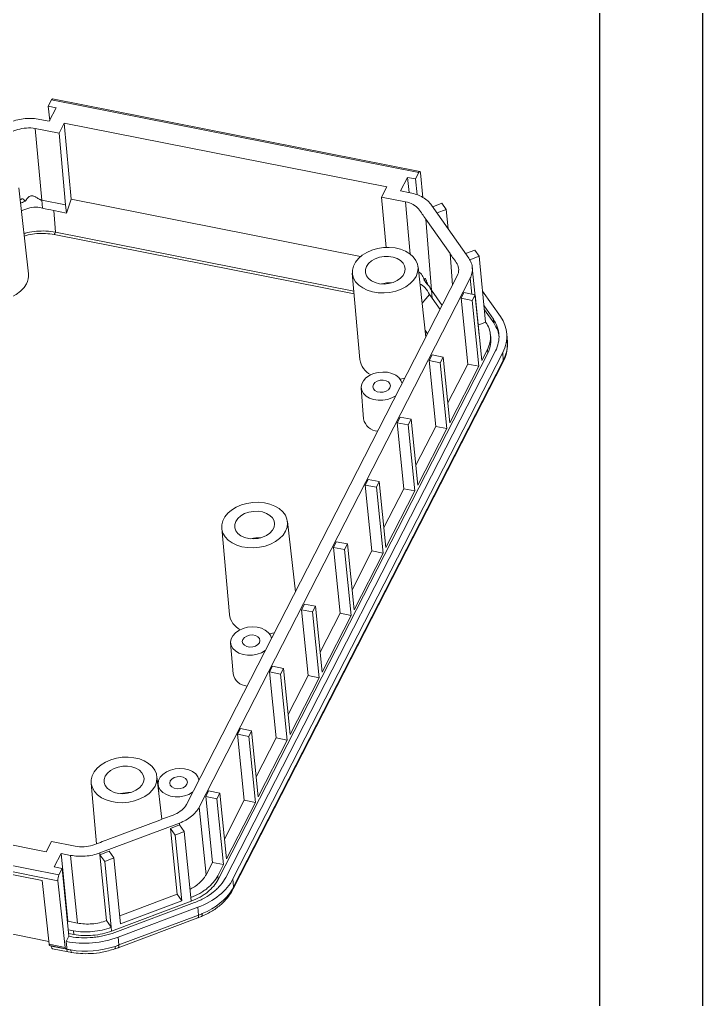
# Model space of a CAD drawing. Header units: inches. Extents: x 1153 to 3519, y 573 to 968.
# Drawn here: x 3462.9 to 3519, y 653.5 to 734.1 of the extents above; entities that cross this region are included whole.
import ezdxf

# ---------------------------------------------------------------- set-up
doc = ezdxf.new("R2010")
doc.units = ezdxf.units.IN

msp = doc.modelspace()

# ---------------------------------------------------------------- linework, layer by layer
for p, q in [((3519.003, 928.498), (3519.003, 572.957)), ((3510.538, 920.033), (3510.538, 581.422))]:
    msp.add_line(p, q)
at = {"color": 7, "linetype": 'Continuous', "lineweight": 15}
for p, q in [((3465.242, 726.958), (3465.505, 727.472)), ((3465.505, 727.472), (3495.688, 721.494)), ((3495.782, 721.585), (3465.598, 727.562)), ((3465.242, 726.958), (3465.898, 726.828)), ((3465.36, 725.779), (3465.242, 726.958)), ((3465.898, 726.828), (3465.328, 725.717)), ((3464.551, 725.871), (3465.328, 725.717)), ((3464.17, 725.126), (3466.128, 724.738)), ((3464.705, 719.232), (3464.17, 725.126)), ((3466.128, 724.738), (3466.557, 725.576)), ((3466.557, 725.576), (3493.066, 720.325)), ((3466.557, 725.576), (3467.127, 719.304)), ((3466.664, 718.844), (3466.128, 724.738)), ((3494.199, 719.999), (3494.769, 721.11)), ((3495.425, 720.98), (3494.769, 721.11)), ((3494.769, 721.11), (3494.894, 719.861)), ((3495.425, 720.98), (3495.688, 721.494)), ((3495.833, 721.47), (3496.016, 719.457)), ((3463.622, 713.181), (3462.825, 720.259)), ((3493.066, 720.325), (3492.637, 719.488)), ((3495.425, 720.98), (3495.556, 719.672)), ((3492.637, 719.488), (3494.595, 719.1)), ((3493.013, 715.347), (3492.637, 719.488)), ((3494.199, 719.999), (3494.977, 719.845)), ((3466.664, 718.844), (3464.705, 719.232)), ((3464.77, 718.585), (3464.705, 719.232)), ((3466.664, 718.844), (3466.731, 718.172)), ((3467.127, 719.304), (3466.731, 718.172)), ((3467.127, 719.304), (3490.895, 714.597)), ((3499.806, 714.46), (3496.75, 718.818)), ((3496.837, 718.693), (3497.59, 718.975)), ((3497.59, 718.975), (3497.944, 718.47)), ((3465.827, 716.606), (3465.692, 718.378)), ((3465.692, 718.378), (3466.731, 718.172)), ((3497.944, 718.47), (3497.192, 718.188)), ((3497.944, 718.47), (3498.104, 716.888)), ((3496.269, 717.68), (3498.262, 714.838)), ((3496.726, 711.832), (3496.269, 717.68)), ((3499.539, 714.841), (3500.292, 715.123)), ((3499.883, 714.331), (3500.646, 714.618)), ((3500.292, 715.123), (3500.646, 714.618)), ((3500.646, 714.618), (3501.191, 709.201)), ((3498.862, 713.015), (3476.597, 669.538)), ((3490.231, 713.218), (3490.859, 706.123)), ((3496.284, 707.981), (3495.633, 713.761)), ((3500.653, 708.139), (3500.093, 713.707)), ((3477.647, 669.33), (3499.912, 712.807)), ((3496.586, 711.472), (3496.792, 711.178)), ((3496.792, 711.178), (3496.726, 711.832)), ((3499.168, 711.173), (3499.406, 711.638)), ((3499.406, 711.638), (3500.319, 711.458)), ((3500.319, 711.458), (3500.08, 710.992)), ((3500.863, 706.041), (3500.319, 711.458)), ((3502.408, 709.658), (3500.933, 711.761)), ((3497.445, 710.247), (3496.792, 711.178)), ((3499.713, 705.756), (3499.168, 711.173)), ((3500.08, 710.992), (3499.168, 711.173)), ((3500.08, 710.992), (3500.625, 705.575)), ((3501.823, 709.438), (3501.057, 710.531)), ((3501.088, 710.227), (3501.854, 709.134)), ((3500.57, 708.968), (3501.191, 709.201)), ((3501.854, 709.134), (3501.823, 709.438)), ((3501.611, 707.877), (3501.58, 708.18)), ((3502.973, 707.559), (3502.926, 708.237)), ((3501.365, 706.657), (3479.2, 663.374)), ((3479.825, 663.548), (3501.991, 706.831)), ((3502.597, 706.719), (3480.423, 663.421)), ((3501.334, 706.961), (3500.863, 706.041)), ((3501.365, 706.657), (3501.334, 706.961)), ((3502.597, 706.719), (3502.642, 706.058)), ((3480.446, 662.6), (3502.608, 705.878)), ((3502.642, 706.058), (3480.479, 662.78)), ((3496.545, 706.05), (3496.783, 706.516)), ((3497.089, 700.634), (3496.545, 706.05)), ((3497.457, 705.87), (3496.545, 706.05)), ((3496.783, 706.516), (3497.696, 706.335)), ((3497.696, 706.335), (3497.457, 705.87)), ((3497.457, 705.87), (3498.002, 700.453)), ((3498.24, 700.919), (3497.696, 706.335)), ((3498.075, 702.559), (3499.713, 705.756)), ((3499.713, 705.756), (3500.625, 705.575)), ((3502.612, 705.885), (3502.72, 706.115)), ((3500.625, 705.575), (3498.24, 700.919)), ((3490.965, 703.787), (3491.159, 701.25)), ((3493.922, 700.928), (3494.16, 701.394)), ((3494.466, 695.511), (3493.922, 700.928)), ((3494.834, 700.748), (3493.922, 700.928)), ((3494.16, 701.394), (3495.072, 701.213)), ((3495.072, 701.213), (3494.834, 700.748)), ((3495.617, 695.796), (3495.072, 701.213)), ((3494.834, 700.748), (3495.379, 695.331)), ((3495.452, 697.437), (3497.089, 700.634)), ((3498.002, 700.453), (3495.617, 695.796)), ((3497.089, 700.634), (3498.002, 700.453)), ((3491.299, 695.806), (3491.537, 696.272)), ((3491.537, 696.272), (3492.449, 696.091)), ((3492.449, 696.091), (3492.211, 695.625)), ((3492.994, 690.674), (3492.449, 696.091)), ((3491.843, 690.389), (3491.299, 695.806)), ((3492.211, 695.625), (3491.299, 695.806)), ((3492.211, 695.625), (3492.756, 690.209)), ((3492.829, 692.315), (3494.466, 695.511)), ((3495.379, 695.331), (3492.994, 690.674)), ((3494.466, 695.511), (3495.379, 695.331)), ((3479.5, 692.264), (3480.128, 685.168)), ((3485.553, 687.027), (3484.902, 692.807)), ((3488.675, 690.684), (3488.914, 691.15)), ((3489.22, 685.267), (3488.675, 690.684)), ((3489.588, 690.503), (3488.675, 690.684)), ((3488.914, 691.15), (3489.826, 690.969)), ((3489.826, 690.969), (3489.588, 690.503)), ((3489.588, 690.503), (3490.133, 685.086)), ((3490.371, 685.552), (3489.826, 690.969)), ((3490.206, 687.192), (3491.843, 690.389)), ((3492.756, 690.209), (3490.371, 685.552)), ((3491.843, 690.389), (3492.756, 690.209)), ((3486.052, 685.562), (3486.291, 686.027)), ((3486.291, 686.027), (3487.203, 685.847)), ((3487.203, 685.847), (3486.965, 685.381)), ((3487.748, 680.43), (3487.203, 685.847)), ((3486.597, 680.145), (3486.052, 685.562)), ((3486.965, 685.381), (3486.052, 685.562)), ((3486.965, 685.381), (3487.509, 679.964)), ((3487.583, 682.07), (3489.22, 685.267)), ((3490.133, 685.086), (3487.748, 680.43)), ((3489.22, 685.267), (3490.133, 685.086)), ((3480.234, 682.832), (3480.428, 680.296)), ((3483.429, 680.44), (3483.668, 680.905)), ((3483.668, 680.905), (3484.58, 680.724)), ((3483.974, 675.023), (3483.429, 680.44)), ((3484.342, 680.259), (3483.429, 680.44)), ((3484.58, 680.724), (3484.342, 680.259)), ((3484.342, 680.259), (3484.886, 674.842)), ((3485.125, 675.308), (3484.58, 680.724)), ((3484.96, 676.948), (3486.597, 680.145)), ((3487.509, 679.964), (3485.125, 675.308)), ((3486.597, 680.145), (3487.509, 679.964)), ((3480.806, 675.317), (3481.045, 675.783)), ((3481.351, 669.901), (3480.806, 675.317)), ((3481.719, 675.137), (3480.806, 675.317)), ((3481.045, 675.783), (3481.957, 675.602)), ((3481.957, 675.602), (3481.719, 675.137)), ((3481.719, 675.137), (3482.263, 669.72)), ((3482.502, 670.186), (3481.957, 675.602)), ((3482.337, 671.826), (3483.974, 675.023)), ((3484.886, 674.842), (3482.502, 670.186)), ((3483.974, 675.023), (3484.886, 674.842)), ((3468.769, 671.309), (3469.211, 666.313)), ((3474.569, 668.324), (3474.171, 671.852)), ((3474.273, 671.191), (3474.33, 670.44)), ((3465.071, 665.658), (3438.562, 670.908)), ((3478.183, 670.195), (3478.422, 670.661)), ((3478.422, 670.661), (3479.334, 670.48)), ((3479.334, 670.48), (3479.095, 670.014)), ((3479.879, 665.063), (3479.334, 670.48)), ((3466.123, 663.762), (3435.94, 669.739)), ((3478.728, 664.778), (3478.183, 670.195)), ((3479.095, 670.014), (3478.183, 670.195)), ((3479.095, 670.014), (3479.64, 664.598)), ((3479.714, 666.704), (3481.351, 669.901)), ((3482.263, 669.72), (3479.879, 665.063)), ((3481.351, 669.901), (3482.263, 669.72)), ((3466.03, 663.271), (3435.846, 669.249)), ((3437.186, 668.74), (3464.745, 663.282)), ((3477.647, 669.33), (3478.207, 663.761)), ((3469.478, 665.563), (3476.024, 668.02)), ((3474.412, 668.266), (3470.144, 666.665)), ((3475.28, 667.583), (3476.039, 667.868)), ((3476.024, 668.02), (3476.039, 667.868)), ((3476.039, 667.868), (3476.424, 667.319)), ((3475.825, 662.166), (3475.28, 667.583)), ((3475.28, 667.583), (3475.665, 667.034)), ((3476.424, 667.319), (3475.665, 667.034)), ((3476.969, 661.902), (3476.424, 667.319)), ((3465.5, 666.496), (3465.071, 665.658)), ((3467.458, 666.108), (3465.5, 666.496)), ((3475.665, 667.034), (3476.21, 661.617)), ((3465.73, 664.406), (3466.299, 665.517)), ((3467.077, 665.363), (3466.299, 665.517)), ((3466.859, 659.949), (3466.299, 665.517)), ((3469.478, 665.563), (3469.493, 665.412)), ((3469.493, 665.412), (3470.253, 665.696)), ((3470.253, 665.696), (3470.638, 665.147)), ((3467.077, 665.363), (3467.637, 659.795)), ((3470.038, 659.995), (3469.493, 665.412)), ((3469.879, 664.862), (3469.493, 665.412)), ((3470.638, 665.147), (3469.879, 664.862)), ((3469.879, 664.862), (3470.423, 659.446)), ((3471.182, 659.731), (3470.638, 665.147)), ((3478.207, 663.761), (3478.728, 664.778)), ((3478.728, 664.778), (3479.64, 664.598)), ((3466.386, 664.276), (3465.73, 664.406)), ((3466.386, 664.276), (3466.123, 663.762)), ((3466.946, 658.707), (3466.386, 664.276)), ((3479.64, 664.598), (3479.169, 663.678)), ((3465.297, 658.288), (3438.479, 663.599)), ((3465.323, 658.052), (3464.745, 663.282)), ((3466.635, 657.792), (3466.03, 663.271)), ((3479.2, 663.374), (3479.169, 663.678)), ((3480.423, 663.421), (3480.479, 662.78)), ((3480.323, 662.377), (3480.449, 662.607)), ((3476.999, 661.598), (3470.454, 659.142)), ((3470.719, 659.025), (3477.264, 661.481)), ((3471.115, 660.399), (3475.825, 662.166)), ((3476.21, 661.617), (3471.182, 659.731)), ((3475.825, 662.166), (3476.21, 661.617)), ((3476.999, 661.598), (3476.969, 661.902)), ((3470.992, 658.635), (3477.537, 661.091)), ((3477.537, 661.091), (3477.594, 660.448)), ((3466.827, 659.887), (3466.859, 659.949)), ((3466.859, 659.949), (3467.637, 659.795)), ((3470.038, 659.995), (3470.423, 659.446)), ((3470.998, 657.77), (3477.543, 660.226)), ((3477.594, 660.448), (3471.048, 657.992)), ((3477.543, 660.226), (3477.833, 660.34)), ((3467.306, 659.149), (3466.893, 659.231)), ((3467.336, 658.845), (3467.306, 659.149)), ((3470.454, 659.142), (3470.423, 659.446)), ((3466.727, 658.278), (3466.946, 658.707)), ((3466.782, 657.78), (3466.727, 658.278)), ((3467.336, 658.845), (3466.924, 658.927)), ((3466.946, 658.707), (3467.067, 658.683)), ((3471.048, 657.992), (3470.992, 658.635)), ((3465.323, 658.052), (3466.635, 657.792)), ((3465.374, 657.946), (3466.686, 657.686)), ((3465.482, 657.924), (3465.485, 657.895)), ((3466.778, 657.639), (3465.485, 657.895)), ((3465.587, 657.683), (3466.88, 657.427)), ((3466.78, 657.776), (3466.782, 657.78)), ((3466.88, 657.427), (3467.173, 657.373)), ((3470.701, 657.664), (3470.997, 657.77))]:
    msp.add_line(p, q, dxfattribs=at)
at = {"color": 8, "linetype": 'Continuous', "lineweight": 15}
for p, q in [((3494.595, 719.1), (3494.986, 714.802)), ((3490.381, 711.519), (3465.74, 716.399)), ((3490.361, 711.747), (3465.827, 716.606)), ((3498.262, 714.838), (3498.465, 712.24)), ((3499.912, 712.807), (3500.042, 711.512)), ((3496.586, 711.472), (3495.971, 710.755)), ((3497.61, 710.571), (3496.726, 711.832)), ((3496.221, 708.543), (3496.424, 708.254)), ((3496.289, 707.99), (3496.282, 708)), ((3466.768, 657.755), (3466.778, 657.639))]:
    msp.add_line(p, q, dxfattribs=at)
at = {"color": 7, "linetype": 'Continuous', "lineweight": 15, "flags": 128}
for points in [[(3465.598, 727.562), (3465.597, 727.563), (3465.576, 727.559), (3465.553, 727.543), (3465.529, 727.513), (3465.505, 727.472)], [(3495.833, 721.47), (3495.826, 721.516), (3495.815, 721.551), (3495.8, 721.575), (3495.781, 721.585), (3495.759, 721.581), (3495.736, 721.565), (3495.712, 721.535), (3495.688, 721.494)], [(3495.478, 712.97), (3495.602, 713.301), (3495.641, 713.637), (3495.592, 713.968), (3495.458, 714.283), (3495.243, 714.572), (3494.953, 714.826), (3494.599, 715.036), (3494.191, 715.196), (3493.743, 715.301), (3493.269, 715.347), (3492.784, 715.333), (3492.303, 715.259), (3491.843, 715.128), (3491.418, 714.943), (3491.042, 714.712), (3490.727, 714.441), (3490.482, 714.138), (3490.316, 713.814), (3490.235, 713.48), (3490.24, 713.145), (3490.331, 712.821), (3490.507, 712.517), (3490.76, 712.245), (3491.083, 712.012), (3491.466, 711.826), (3491.895, 711.693), (3492.359, 711.617), (3492.84, 711.601), (3493.325, 711.645), (3493.797, 711.748), (3494.241, 711.907), (3494.643, 712.116), (3494.991, 712.368), (3495.272, 712.656), (3495.478, 712.97)], [(3491.391, 713.78), (3491.562, 714.024), (3491.807, 714.238), (3492.112, 714.412), (3492.462, 714.534), (3492.837, 714.6), (3493.217, 714.605), (3493.582, 714.549), (3493.912, 714.435), (3494.19, 714.269), (3494.399, 714.061), (3494.53, 713.821), (3494.574, 713.562), (3494.53, 713.298), (3494.4, 713.044), (3494.191, 712.813), (3493.914, 712.618), (3493.584, 712.469), (3493.219, 712.374), (3492.839, 712.338), (3492.464, 712.364), (3492.114, 712.45), (3491.808, 712.591), (3491.563, 712.779), (3491.392, 713.005), (3491.304, 713.256), (3491.304, 713.519), (3491.391, 713.78)], [(3458.051, 712.62), (3458.06, 712.545), (3458.154, 712.21), (3458.335, 711.898), (3458.596, 711.617), (3458.93, 711.376), (3459.324, 711.184), (3459.767, 711.047), (3460.245, 710.969), (3460.742, 710.953), (3461.242, 710.998), (3461.729, 711.104), (3462.187, 711.268), (3462.602, 711.483), (3462.96, 711.744), (3463.25, 712.041), (3463.463, 712.365)], [(3493.815, 703.161), (3493.804, 703.152), (3493.49, 702.974), (3493.131, 702.848), (3492.746, 702.781), (3492.356, 702.776), (3491.981, 702.833), (3491.642, 702.95), (3491.357, 703.121), (3491.142, 703.335), (3491.008, 703.581), (3490.963, 703.847), (3491.008, 704.118), (3491.142, 704.379), (3491.356, 704.616), (3491.641, 704.816), (3491.979, 704.969), (3492.354, 705.067), (3492.744, 705.103), (3493.13, 705.077), (3493.489, 704.989), (3493.803, 704.844), (3494.054, 704.651), (3494.23, 704.419), (3494.32, 704.161), (3494.322, 704.15)], [(3491.967, 704.072), (3491.923, 703.898), (3491.967, 703.73), (3492.093, 703.586), (3492.286, 703.485), (3492.522, 703.438), (3492.773, 703.451), (3493.01, 703.523), (3493.202, 703.645), (3493.328, 703.802), (3493.371, 703.975), (3493.328, 704.144), (3493.202, 704.288), (3493.009, 704.389), (3492.773, 704.436), (3492.521, 704.422), (3492.285, 704.35), (3492.092, 704.229), (3491.967, 704.072)], [(3494.166, 704.52), (3494.537, 704.607), (3494.559, 704.613)], [(3484.747, 692.016), (3484.871, 692.347), (3484.91, 692.683), (3484.861, 693.014), (3484.727, 693.329), (3484.512, 693.618), (3484.223, 693.871), (3483.868, 694.082), (3483.46, 694.242), (3483.012, 694.346), (3482.538, 694.393), (3482.053, 694.378), (3481.573, 694.305), (3481.113, 694.173), (3480.688, 693.989), (3480.311, 693.757), (3479.996, 693.486), (3479.751, 693.184), (3479.585, 692.86), (3479.504, 692.525), (3479.509, 692.191), (3479.6, 691.866), (3479.776, 691.563), (3480.029, 691.291), (3480.352, 691.058), (3480.735, 690.872), (3481.165, 690.739), (3481.628, 690.663), (3482.109, 690.647), (3482.594, 690.691), (3483.066, 690.794), (3483.51, 690.952), (3483.913, 691.161), (3484.26, 691.414), (3484.541, 691.702), (3484.747, 692.016)], [(3480.661, 692.825), (3480.831, 693.069), (3481.076, 693.284), (3481.382, 693.457), (3481.731, 693.58), (3482.106, 693.646), (3482.487, 693.651), (3482.852, 693.595), (3483.182, 693.481), (3483.459, 693.315), (3483.668, 693.106), (3483.799, 692.866), (3483.843, 692.607), (3483.799, 692.344), (3483.669, 692.09), (3483.46, 691.859), (3483.183, 691.664), (3482.853, 691.514), (3482.488, 691.42), (3482.108, 691.384), (3481.733, 691.41), (3481.383, 691.495), (3481.077, 691.636), (3480.832, 691.825), (3480.661, 692.051), (3480.573, 692.302), (3480.573, 692.565), (3480.661, 692.825)], [(3483.085, 682.206), (3483.073, 682.198), (3482.759, 682.02), (3482.4, 681.894), (3482.015, 681.827), (3481.625, 681.822), (3481.25, 681.879), (3480.911, 681.996), (3480.627, 682.166), (3480.412, 682.38), (3480.278, 682.627), (3480.232, 682.893), (3480.277, 683.163), (3480.411, 683.424), (3480.626, 683.661), (3480.91, 683.862), (3481.249, 684.015), (3481.623, 684.112), (3482.014, 684.149), (3482.399, 684.122), (3482.758, 684.034), (3483.072, 683.89), (3483.323, 683.696), (3483.499, 683.464), (3483.589, 683.206), (3483.591, 683.195)], [(3481.236, 683.117), (3481.361, 683.274), (3481.554, 683.396), (3481.79, 683.468), (3482.042, 683.481), (3482.278, 683.435), (3482.471, 683.333), (3482.597, 683.19), (3482.641, 683.021), (3482.597, 682.848), (3482.471, 682.691), (3482.279, 682.569), (3482.043, 682.497), (3481.791, 682.483), (3481.555, 682.53), (3481.362, 682.632), (3481.236, 682.775), (3481.192, 682.944), (3481.236, 683.117)], [(3483.435, 683.566), (3483.806, 683.652), (3483.828, 683.659)], [(3474.016, 671.062), (3474.14, 671.392), (3474.179, 671.728), (3474.13, 672.059), (3473.996, 672.374), (3473.781, 672.663), (3473.492, 672.917), (3473.137, 673.127), (3472.73, 673.287), (3472.281, 673.392), (3471.807, 673.438), (3471.322, 673.424), (3470.842, 673.35), (3470.382, 673.219), (3469.957, 673.035), (3469.58, 672.803), (3469.265, 672.532), (3469.02, 672.229), (3468.855, 671.906), (3468.773, 671.571), (3468.778, 671.236), (3468.87, 670.912), (3469.045, 670.609), (3469.298, 670.336), (3469.621, 670.103), (3470.004, 669.917), (3470.434, 669.784), (3470.897, 669.709), (3471.379, 669.693), (3471.863, 669.737), (3472.335, 669.84), (3472.779, 669.998), (3473.182, 670.207), (3473.529, 670.459), (3473.81, 670.747), (3474.016, 671.062)], [(3469.93, 671.871), (3470.101, 672.115), (3470.345, 672.33), (3470.651, 672.503), (3471, 672.626), (3471.376, 672.691), (3471.756, 672.696), (3472.121, 672.64), (3472.451, 672.526), (3472.728, 672.361), (3472.937, 672.152), (3473.068, 671.912), (3473.112, 671.653), (3473.068, 671.389), (3472.938, 671.135), (3472.729, 670.904), (3472.452, 670.709), (3472.122, 670.56), (3471.757, 670.465), (3471.377, 670.43), (3471.002, 670.455), (3470.652, 670.541), (3470.346, 670.682), (3470.101, 670.87), (3469.93, 671.096), (3469.842, 671.347), (3469.842, 671.61), (3469.93, 671.871)], [(3477.123, 670.565), (3477.111, 670.557), (3476.798, 670.379), (3476.439, 670.253), (3476.054, 670.185), (3475.663, 670.18), (3475.288, 670.238), (3474.95, 670.355), (3474.665, 670.525), (3474.45, 670.739), (3474.316, 670.986), (3474.27, 671.251), (3474.316, 671.522), (3474.449, 671.783), (3474.664, 672.02), (3474.948, 672.22), (3475.287, 672.373), (3475.662, 672.471), (3476.052, 672.507), (3476.437, 672.481), (3476.796, 672.393), (3477.11, 672.249), (3477.362, 672.055), (3477.537, 671.823), (3477.628, 671.565), (3477.63, 671.554)], [(3475.274, 671.476), (3475.4, 671.633), (3475.592, 671.755), (3475.829, 671.827), (3476.08, 671.84), (3476.317, 671.793), (3476.509, 671.692), (3476.635, 671.548), (3476.679, 671.38), (3476.635, 671.206), (3476.51, 671.049), (3476.317, 670.927), (3476.081, 670.855), (3475.829, 670.842), (3475.593, 670.889), (3475.4, 670.99), (3475.274, 671.134), (3475.231, 671.303), (3475.274, 671.476)], [(3465.323, 658.052), (3465.331, 658.008), (3465.342, 657.975), (3465.358, 657.954), (3465.374, 657.946)], [(3466.78, 657.776), (3466.756, 657.736), (3466.732, 657.707), (3466.71, 657.69), (3466.689, 657.686), (3466.67, 657.694), (3466.655, 657.715), (3466.643, 657.748), (3466.635, 657.792)]]:
    msp.add_lwpolyline(points, dxfattribs=at)
at = {"color": 8, "linetype": 'Continuous', "lineweight": 15, "flags": 128}
for points in [[(3477.594, 660.448), (3477.597, 660.378), (3477.593, 660.319), (3477.582, 660.273), (3477.565, 660.242), (3477.543, 660.226)], [(3477.902, 660.57), (3477.902, 660.498), (3477.895, 660.438), (3477.88, 660.39), (3477.858, 660.357), (3477.833, 660.34)], [(3467.09, 657.582), (3467.098, 657.511), (3467.112, 657.454), (3467.129, 657.411), (3467.15, 657.384), (3467.173, 657.373)], [(3470.732, 657.879), (3470.738, 657.809), (3470.737, 657.752), (3470.731, 657.708), (3470.718, 657.678), (3470.701, 657.664)], [(3471.048, 657.992), (3471.051, 657.921), (3471.048, 657.863), (3471.037, 657.817), (3471.019, 657.786), (3470.998, 657.77)]]:
    msp.add_lwpolyline(points, dxfattribs=at)
at = {"color": 7, "linetype": 'Continuous', "lineweight": 15}
for centre, radius, start, end in [((3464.257, 717.145), 1.66, 333.31483, 341.05534), ((3462.215, 713.033), 1.415, 331.85006, 6.00472), ((3493.276, 710.07), 2.364, 85.72316, 105.76123), ((3492.527, 706.368), 1.686, 188.35741, 242.48318), ((3492.388, 701.489), 1.252, 190.99664, 266.84772), ((3482.545, 689.115), 2.364, 85.72316, 105.76123), ((3481.796, 685.413), 1.686, 188.35741, 242.48318), ((3481.657, 680.535), 1.252, 190.99664, 266.84772), ((3471.814, 668.161), 2.364, 85.72316, 105.76123), ((3467.025, 663.336), 0.997, 154.7306, 183.7188), ((3465.716, 657.875), 0.231, 175.00077, 236.13431)]:
    msp.add_arc(centre, radius, start, end, dxfattribs=at)
at = {"color": 8, "linetype": 'Continuous', "lineweight": 15}
for centre, radius, start, end in [((3502.312, 706.027), 0.332, 333.32189, 5.38497), ((3502.393, 706.249), 0.353, 337.67319, 4.44446), ((3480.048, 662.526), 0.313, 331.51699, 6.41111), ((3480.148, 662.749), 0.333, 334.7308, 5.35852), ((3467.008, 657.619), 0.231, 174.95821, 236.30599)]:
    msp.add_arc(centre, radius, start, end, dxfattribs=at)
at = {"color": 7, "linetype": 'Continuous', "lineweight": 15}
for centre, major_axis, ratio, start_param, end_param in [((3463.146, 728.395), (12.364, -7.272), 0.593996, 5.172802, 5.244088), ((3497.346, 707.758), (5.573, 0.562), 0.686643, 5.865517, 6.650763), ((3475.174, 664.462), (5.572, 0.559), 0.686953, 5.080536, 5.865782), ((3468.628, 662.005), (5.572, 0.559), 0.686953, 4.296207, 5.080536)]:
    msp.add_ellipse(centre, major_axis=major_axis, ratio=ratio, start_param=start_param, end_param=end_param, dxfattribs=at)
for points, knots in [([(3464.551, 725.871), (3464.356, 725.909), (3464.158, 725.934), (3463.754, 725.955), (3463.546, 725.952), (3463.135, 725.918), (3462.933, 725.887), (3462.534, 725.799), (3462.337, 725.741), (3462.15, 725.67)], [0, 0, 0, 0, 0.25, 0.25, 0.5, 0.5, 0.75, 0.75, 1, 1, 1, 1]), ([(3461.483, 724.569), (3461.691, 724.647), (3461.899, 724.722), (3462.31, 724.883), (3462.512, 724.968), (3463.183, 725.172), (3463.71, 725.216), (3464.17, 725.126)], [0, 0, 0, 0, 0.25, 0.25, 0.5, 0.5, 1, 1, 1, 1]), ([(3464.705, 719.232), (3464.694, 719.235), (3464.67, 719.24), (3464.632, 719.252), (3464.594, 719.268), (3464.553, 719.287), (3464.499, 719.315), (3464.427, 719.358), (3464.335, 719.415), (3464.244, 719.469), (3464.153, 719.517), (3464.067, 719.554), (3463.968, 719.583), (3463.865, 719.591), (3463.725, 719.564), (3463.605, 719.482), (3463.51, 719.376), (3463.437, 719.272), (3463.393, 719.193), (3463.369, 719.15)], [0, 0, 0, 0, 0.021889, 0.044992, 0.069671, 0.096221, 0.124882, 0.177362, 0.249909, 0.325578, 0.374921, 0.442583, 0.499547, 0.563936, 0.624856, 0.749213, 0.818693, 0.902038, 1, 1, 1, 1]), ([(3496.75, 718.818), (3496.662, 718.943), (3496.558, 719.059), (3496.316, 719.274), (3496.177, 719.373), (3495.874, 719.549), (3495.71, 719.625), (3495.36, 719.754), (3495.172, 719.806), (3494.977, 719.845)], [0, 0, 0, 0, 0.25, 0.25, 0.5, 0.5, 0.75, 0.75, 1, 1, 1, 1]), ([(3463.369, 719.15), (3463.344, 719.17), (3463.292, 719.209), (3463.236, 719.282), (3463.185, 719.333), (3463.134, 719.348), (3463.105, 719.35), (3463.076, 719.342), (3463.039, 719.323), (3462.989, 719.279), (3462.961, 719.236), (3462.943, 719.207)], [0, 0, 0, 0, 0.190693, 0.383522, 0.574004, 0.628339, 0.675788, 0.719895, 0.765122, 0.848186, 1, 1, 1, 1]), ([(3463.369, 719.15), (3463.265, 719.105), (3463.13, 719.047), (3462.997, 719.003), (3462.967, 718.993)], [0, 0, 0, 0, 0.7737678, 1, 1, 1, 1]), ([(3463.039, 718.356), (3463.109, 718.384), (3463.384, 718.495), (3463.876, 718.661), (3464.412, 718.66), (3464.692, 718.601), (3464.77, 718.585)], [0, 0, 0, 0, 0.1290752, 0.5117794, 0.8626504, 1, 1, 1, 1]), ([(3494.595, 719.1), (3495.054, 719.009), (3495.444, 718.783), (3495.802, 718.375), (3495.887, 718.233), (3496.072, 717.954), (3496.173, 717.818), (3496.269, 717.68)], [0, 0, 0, 0, 0.5, 0.5, 0.75, 0.75, 1, 1, 1, 1]), ([(3498.262, 714.838), (3498.359, 714.701), (3498.452, 714.561), (3498.652, 714.289), (3498.761, 714.156), (3499.004, 713.706), (3499.03, 713.342), (3498.862, 713.015)], [0, 0, 0, 0, 0.25, 0.25, 0.5, 0.5, 1, 1, 1, 1]), ([(3499.912, 712.807), (3499.983, 712.946), (3500.033, 713.085), (3500.095, 713.368), (3500.107, 713.512), (3500.089, 713.795), (3500.06, 713.933), (3499.963, 714.203), (3499.894, 714.335), (3499.806, 714.46)], [0, 0, 0, 0, 0.25, 0.25, 0.5, 0.5, 0.75, 0.75, 1, 1, 1, 1]), ([(3495.686, 713.289), (3495.694, 713.291), (3495.725, 713.298), (3495.786, 713.267), (3495.858, 713.215), (3495.925, 713.137), (3496.038, 712.957), (3496.097, 712.791), (3496.143, 712.66)], [0, 0, 0, 0, 0.0458283, 0.1686097, 0.2847544, 0.3969106, 0.5236071, 1, 1, 1, 1]), ([(3495.79, 712.366), (3495.931, 712.264), (3496.28, 712.013), (3496.472, 711.674), (3496.586, 711.472)], [0, 0, 0, 0, 0.405075, 1, 1, 1, 1]), ([(3496.143, 712.66), (3496.146, 712.663), (3496.152, 712.669), (3496.16, 712.683), (3496.168, 712.703), (3496.175, 712.729), (3496.183, 712.758), (3496.193, 712.782), (3496.205, 712.798), (3496.225, 712.796), (3496.254, 712.752), (3496.281, 712.693), (3496.304, 712.632), (3496.327, 712.566), (3496.349, 712.502), (3496.37, 712.437), (3496.392, 712.372), (3496.413, 712.309), (3496.429, 712.266), (3496.436, 712.247)], [0, 0, 0, 0, 0.037126, 0.07889, 0.125525, 0.188857, 0.252254, 0.323854, 0.377833, 0.443217, 0.501539, 0.555749, 0.626064, 0.68157, 0.750744, 0.813092, 0.875528, 0.941301, 1, 1, 1, 1]), ([(3496.143, 712.66), (3496.152, 712.646), (3496.171, 712.62), (3496.198, 712.581), (3496.228, 712.539), (3496.261, 712.492), (3496.31, 712.424), (3496.367, 712.343), (3496.413, 712.279), (3496.436, 712.247)], [0, 0, 0, 0, 0.080119, 0.162539, 0.247583, 0.362251, 0.496837, 0.748371, 1, 1, 1, 1]), ([(3496.726, 711.832), (3496.721, 711.84), (3496.709, 711.857), (3496.691, 711.888), (3496.67, 711.925), (3496.642, 711.977), (3496.609, 712.043), (3496.569, 712.118), (3496.529, 712.184), (3496.492, 712.231), (3496.46, 712.253), (3496.444, 712.249), (3496.436, 712.247)], [0, 0, 0, 0, 0.052286, 0.111081, 0.176872, 0.250008, 0.377062, 0.502761, 0.635153, 0.751183, 0.868403, 1, 1, 1, 1]), ([(3501.191, 709.201), (3501.309, 709.032), (3501.402, 708.855), (3501.535, 708.486), (3501.574, 708.298), (3501.593, 708.013), (3501.592, 707.917), (3501.577, 707.724), (3501.563, 707.627), (3501.499, 707.338), (3501.43, 707.148), (3501.334, 706.961)], [0, 0, 0, 0, 0.25, 0.25, 0.5, 0.5, 0.625, 0.625, 0.75, 0.75, 1, 1, 1, 1]), ([(3501.991, 706.831), (3502.102, 707.048), (3502.182, 707.27), (3502.281, 707.721), (3502.298, 707.944), (3502.277, 708.276), (3502.262, 708.386), (3502.216, 708.606), (3502.185, 708.715), (3502.069, 709.036), (3501.962, 709.241), (3501.823, 709.438)], [0, 0, 0, 0, 0.25, 0.25, 0.5, 0.5, 0.625, 0.625, 0.75, 0.75, 1, 1, 1, 1]), ([(3501.854, 709.134), (3501.98, 708.93), (3502.193, 708.584), (3502.259, 708.203), (3502.286, 708.047)], [0, 0, 0, 0, 0.588603, 1, 1, 1, 1]), ([(3501.61, 707.877), (3501.617, 707.711), (3501.633, 707.302), (3501.465, 706.898), (3501.365, 706.657)], [0, 0, 0, 0, 0.403317, 1, 1, 1, 1]), ([(3502.72, 706.115), (3502.807, 706.354), (3502.98, 706.832), (3502.974, 707.324), (3502.971, 707.571)], [0, 0, 0, 0, 0.500122, 1, 1, 1, 1]), ([(3502.97, 707.559), (3502.972, 707.55), (3503.012, 707.331), (3502.958, 706.894), (3502.816, 706.481), (3502.745, 706.276)], [0, 0, 0, 0, 0.020605, 0.511923, 1, 1, 1, 1]), ([(3476.597, 669.538), (3476.43, 669.212), (3476.073, 668.924), (3475.455, 668.644), (3475.243, 668.574), (3474.825, 668.424), (3474.62, 668.344), (3474.412, 668.266)], [0, 0, 0, 0, 0.5, 0.5, 0.75, 0.75, 1, 1, 1, 1]), ([(3476.024, 668.02), (3476.212, 668.09), (3476.388, 668.172), (3476.717, 668.356), (3476.872, 668.46), (3477.15, 668.684), (3477.273, 668.804), (3477.486, 669.057), (3477.576, 669.191), (3477.647, 669.33)], [0, 0, 0, 0, 0.25, 0.25, 0.5, 0.5, 0.75, 0.75, 1, 1, 1, 1]), ([(3470.144, 666.665), (3469.937, 666.587), (3469.729, 666.512), (3469.319, 666.352), (3469.118, 666.266), (3468.448, 666.063), (3467.919, 666.017), (3467.458, 666.108)], [0, 0, 0, 0, 0.25, 0.25, 0.5, 0.5, 1, 1, 1, 1]), ([(3467.077, 665.363), (3467.271, 665.325), (3467.47, 665.3), (3467.874, 665.279), (3468.082, 665.282), (3468.493, 665.316), (3468.695, 665.347), (3469.094, 665.435), (3469.29, 665.493), (3469.478, 665.563)], [0, 0, 0, 0, 0.25, 0.25, 0.5, 0.5, 0.75, 0.75, 1, 1, 1, 1]), ([(3476.899, 662.592), (3476.945, 662.612), (3477.148, 662.7), (3477.456, 662.904), (3477.807, 663.199), (3478.054, 663.49), (3478.164, 663.685), (3478.207, 663.761)], [0, 0, 0, 0, 0.07516, 0.330681, 0.578999, 0.83452, 1, 1, 1, 1]), ([(3479.169, 663.678), (3479.073, 663.491), (3478.953, 663.311), (3478.662, 662.964), (3478.495, 662.802), (3478.215, 662.576), (3478.116, 662.504), (3477.909, 662.364), (3477.8, 662.297), (3477.462, 662.108), (3477.223, 661.997), (3476.969, 661.902)], [0, 0, 0, 0, 0.25, 0.25, 0.5, 0.5, 0.625, 0.625, 0.75, 0.75, 1, 1, 1, 1]), ([(3479.2, 663.374), (3479.104, 663.187), (3478.983, 663.007), (3478.692, 662.66), (3478.525, 662.499), (3478.245, 662.272), (3478.147, 662.2), (3477.94, 662.06), (3477.83, 661.993), (3477.493, 661.804), (3477.253, 661.693), (3476.999, 661.598)], [0, 0, 0, 0, 0.25, 0.25, 0.5, 0.5, 0.625, 0.625, 0.75, 0.75, 1, 1, 1, 1]), ([(3477.264, 661.481), (3477.56, 661.592), (3477.839, 661.721), (3478.366, 662.016), (3478.605, 662.178), (3478.932, 662.441), (3479.035, 662.532), (3479.229, 662.721), (3479.321, 662.82), (3479.574, 663.121), (3479.714, 663.33), (3479.825, 663.548)], [0, 0, 0, 0, 0.25, 0.25, 0.5, 0.5, 0.625, 0.625, 0.75, 0.75, 1, 1, 1, 1]), ([(3477.833, 660.34), (3478.143, 660.485), (3478.733, 660.76), (3479.434, 661.292), (3479.963, 661.826), (3480.209, 662.202), (3480.323, 662.377)], [0, 0, 0, 0, 0.2943726, 0.5592743, 0.79455, 1, 1, 1, 1]), ([(3480.359, 662.561), (3480.38, 662.597), (3480.422, 662.671), (3480.46, 662.744), (3480.479, 662.78)], [0, 0, 0, 0, 0.499936, 1, 1, 1, 1]), ([(3467.637, 659.795), (3467.831, 659.756), (3468.03, 659.732), (3468.434, 659.71), (3468.642, 659.713), (3469.053, 659.747), (3469.255, 659.778), (3469.654, 659.866), (3469.85, 659.924), (3470.038, 659.995)], [0, 0, 0, 0, 0.25, 0.25, 0.5, 0.5, 0.75, 0.75, 1, 1, 1, 1]), ([(3467.067, 658.683), (3467.366, 658.631), (3467.67, 658.599), (3468.293, 658.576), (3468.604, 658.585), (3469.068, 658.628), (3469.222, 658.648), (3469.53, 658.697), (3469.685, 658.726), (3470.14, 658.83), (3470.434, 658.918), (3470.719, 659.025)], [0, 0, 0, 0, 0.25, 0.25, 0.5, 0.5, 0.625, 0.625, 0.75, 0.75, 1, 1, 1, 1]), ([(3470.423, 659.446), (3470.18, 659.355), (3469.929, 659.279), (3469.409, 659.161), (3469.147, 659.119), (3468.619, 659.069), (3468.351, 659.06), (3467.821, 659.079), (3467.561, 659.105), (3467.306, 659.149)], [0, 0, 0, 0, 0.25, 0.25, 0.5, 0.5, 0.75, 0.75, 1, 1, 1, 1]), ([(3470.454, 659.142), (3470.211, 659.051), (3469.959, 658.976), (3469.439, 658.857), (3469.177, 658.815), (3468.65, 658.765), (3468.382, 658.757), (3467.852, 658.775), (3467.591, 658.801), (3467.336, 658.845)], [0, 0, 0, 0, 0.25, 0.25, 0.5, 0.5, 0.75, 0.75, 1, 1, 1, 1]), ([(3467.173, 657.373), (3467.41, 657.341), (3467.921, 657.271), (3468.765, 657.274), (3469.721, 657.377), (3470.362, 657.565), (3470.701, 657.664)], [0, 0, 0, 0, 0.203564, 0.437886, 0.70321, 1, 1, 1, 1]), ([(3470.732, 657.879), (3470.785, 657.897), (3470.892, 657.934), (3470.996, 657.973), (3471.048, 657.992)], [0, 0, 0, 0, 0.500103, 1, 1, 1, 1])]:
    msp.add_open_spline(points, degree=3, knots=knots, dxfattribs=at)
at = {"color": 8, "linetype": 'Continuous', "lineweight": 15}
for points, knots in [([(3465.827, 716.606), (3465.572, 716.642), (3465.069, 716.713), (3464.288, 716.69), (3463.674, 716.613), (3463.341, 716.514), (3463.25, 716.486)], [0, 0, 0, 0, 0.302854, 0.595899, 0.88877, 1, 1, 1, 1]), ([(3465.74, 716.399), (3465.502, 716.437), (3465.033, 716.513), (3464.301, 716.496), (3463.707, 716.417), (3463.378, 716.312), (3463.273, 716.278)], [0, 0, 0, 0, 0.296174, 0.581363, 0.866291, 1, 1, 1, 1])]:
    msp.add_open_spline(points, degree=3, knots=knots, dxfattribs=at)
at = {"color": 7, "linetype": 'Continuous', "lineweight": 15}
for points in [[(3502.642, 706.058), (3502.68, 706.131), (3502.714, 706.203), (3502.745, 706.276)], [(3477.902, 660.57), (3478.995, 661.022), (3479.868, 661.73), (3480.359, 662.561)], [(3477.594, 660.448), (3477.698, 660.487), (3477.8, 660.528), (3477.902, 660.57)], [(3466.778, 657.639), (3466.881, 657.618), (3466.985, 657.599), (3467.09, 657.582)], [(3467.09, 657.582), (3468.283, 657.382), (3469.578, 657.488), (3470.732, 657.879)]]:
    msp.add_open_spline(points, degree=3, dxfattribs=at)

doc.saveas('drawing.dxf')
